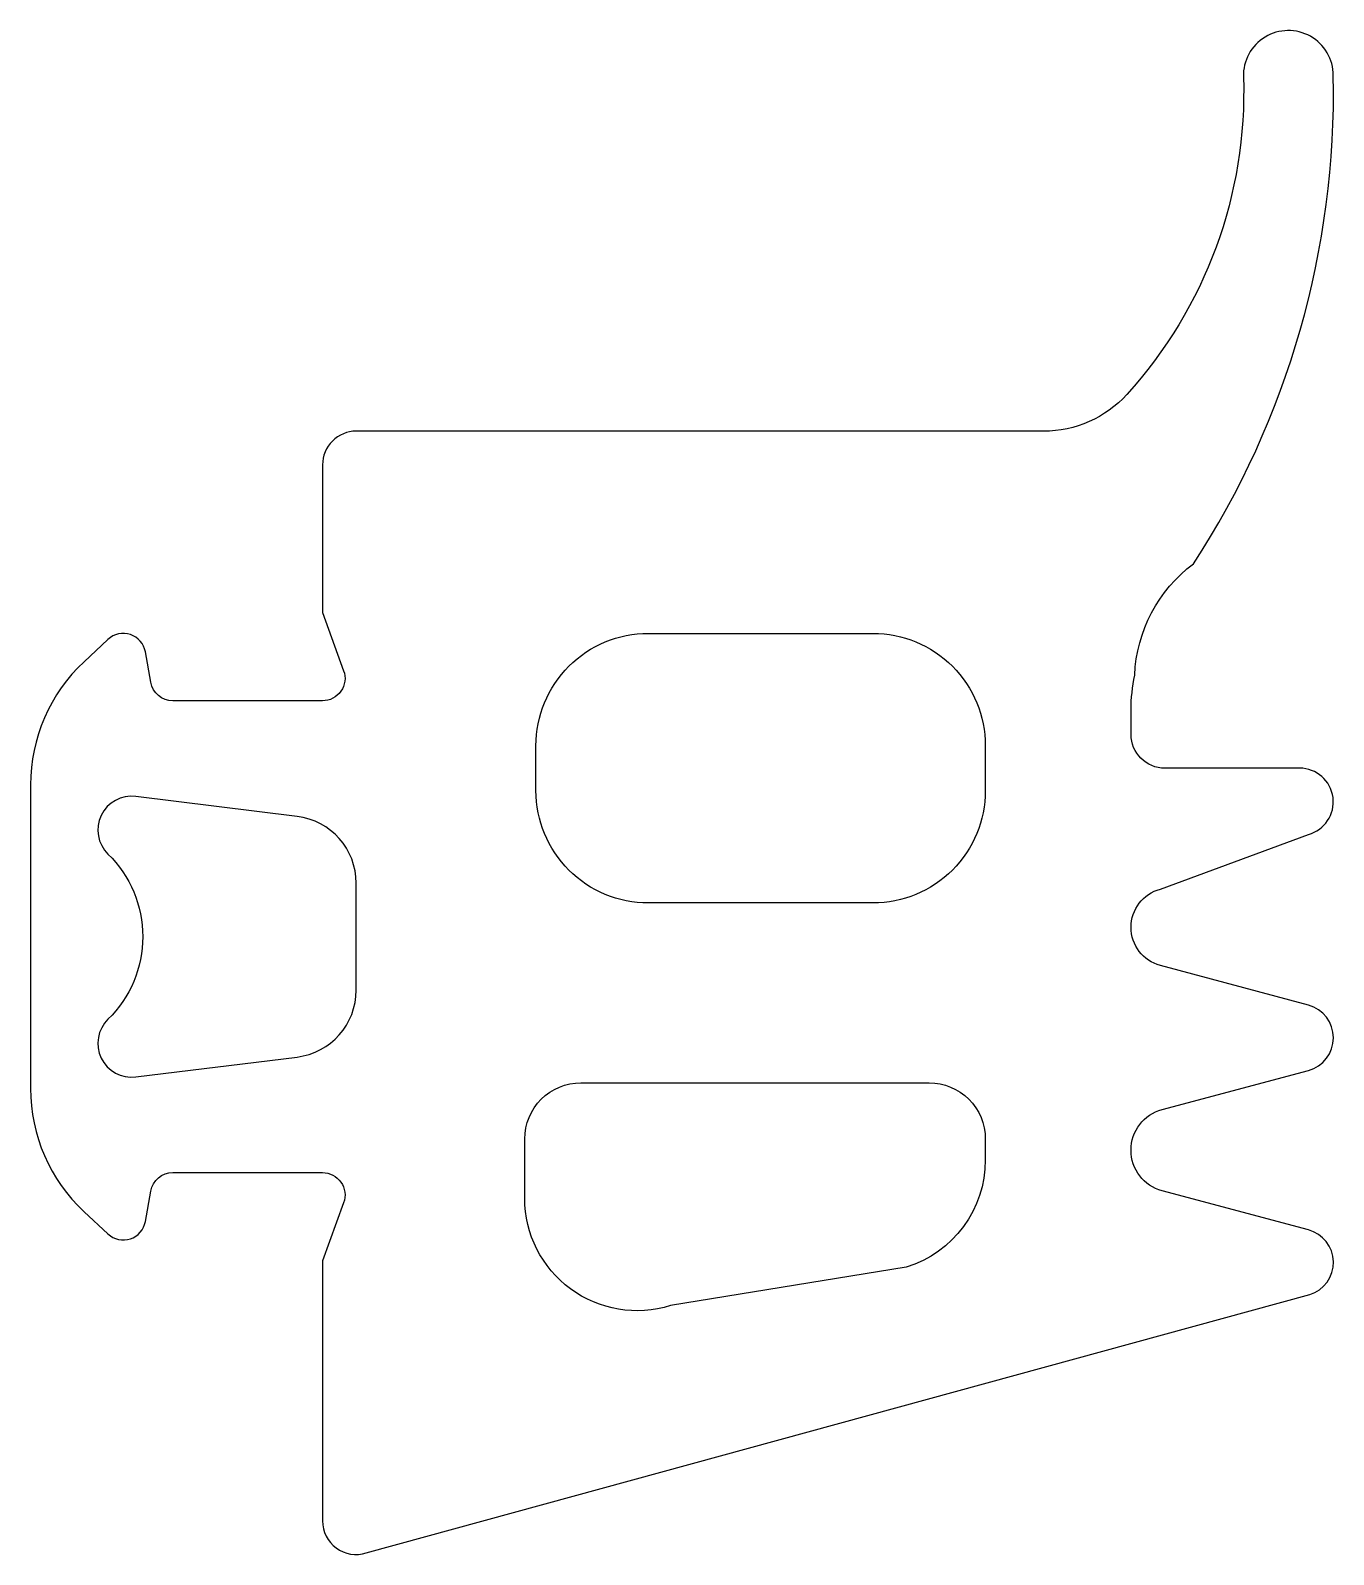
# Model space of a CAD drawing. Extents: x -2.6 to 9, y -10 to 3.6.
import ezdxf

# ---------------------------------------------------------------- set-up
doc = ezdxf.new("R2010")
doc.units = 0

msp = doc.modelspace()

# ---------------------------------------------------------------- linework, layer by layer
for points in [[(0.3, 0, 0.414214), (0, -0.3), (0, -1.615), (0.188, -2.132, -0.520567), (0, -2.4), (-1.332, -2.4, -0.36397), (-1.529, -2.235), (-1.577, -1.965, 0.594937), (-1.91, -1.854), (-2.123, -2.052, 0.208), (-2.6, -3.149), (-2.6, -5.851, 0.208), (-2.123, -6.948), (-1.91, -7.146, 0.594937), (-1.577, -7.035), (-1.529, -6.765, -0.36397), (-1.332, -6.6), (0, -6.6, -0.520567), (0.188, -6.868), (0, -7.385), (0, -9.7, 0.505497), (0.389, -9.986), (8.789, -7.686, 0.751737), (8.776, -7.11), (7.475, -6.762, -0.767327), (7.475, -6.038), (8.776, -5.69, 0.767327), (8.776, -5.11), (7.459, -4.757, -0.767327), (7.459, -4.076), (8.776, -3.59, 0.876976), (8.698, -3), (7.498, -3, -0.414214), (7.198, -2.7), (7.198, -2.48, -0.051818), (7.23, -2.172, -0.225446), (7.753, -1.181, 0.150709), (8.998, 3.166, 1.016945), (8.198, 3.153, -0.195341), (7.16, 0.327, -0.211259), (6.42, 0)], [(4.9, -1.8, -0.414214), (5.9, -2.8), (5.9, -3.2, -0.414214), (4.9, -4.2), (2.9, -4.2, -0.414214), (1.9, -3.2), (1.9, -2.8, -0.414214), (2.9, -1.8)], [(0.3, -4.976), (0.3, -4.024, 0.378866), (-0.227, -3.429), (-1.663, -3.252, 0.717695), (-1.91, -3.765, -0.421053), (-1.91, -5.235, 0.717695), (-1.663, -5.748), (-0.227, -5.571, 0.378866)], [(5.4, -5.8, -0.414214), (5.9, -6.3), (5.9, -6.487, -0.328465), (5.197, -7.442), (3.097, -7.784, -0.505497), (1.8, -6.829), (1.8, -6.3, -0.414214), (2.3, -5.8)]]:
    msp.add_lwpolyline(points, format="xyb", close=True)

doc.saveas('drawing.dxf')
